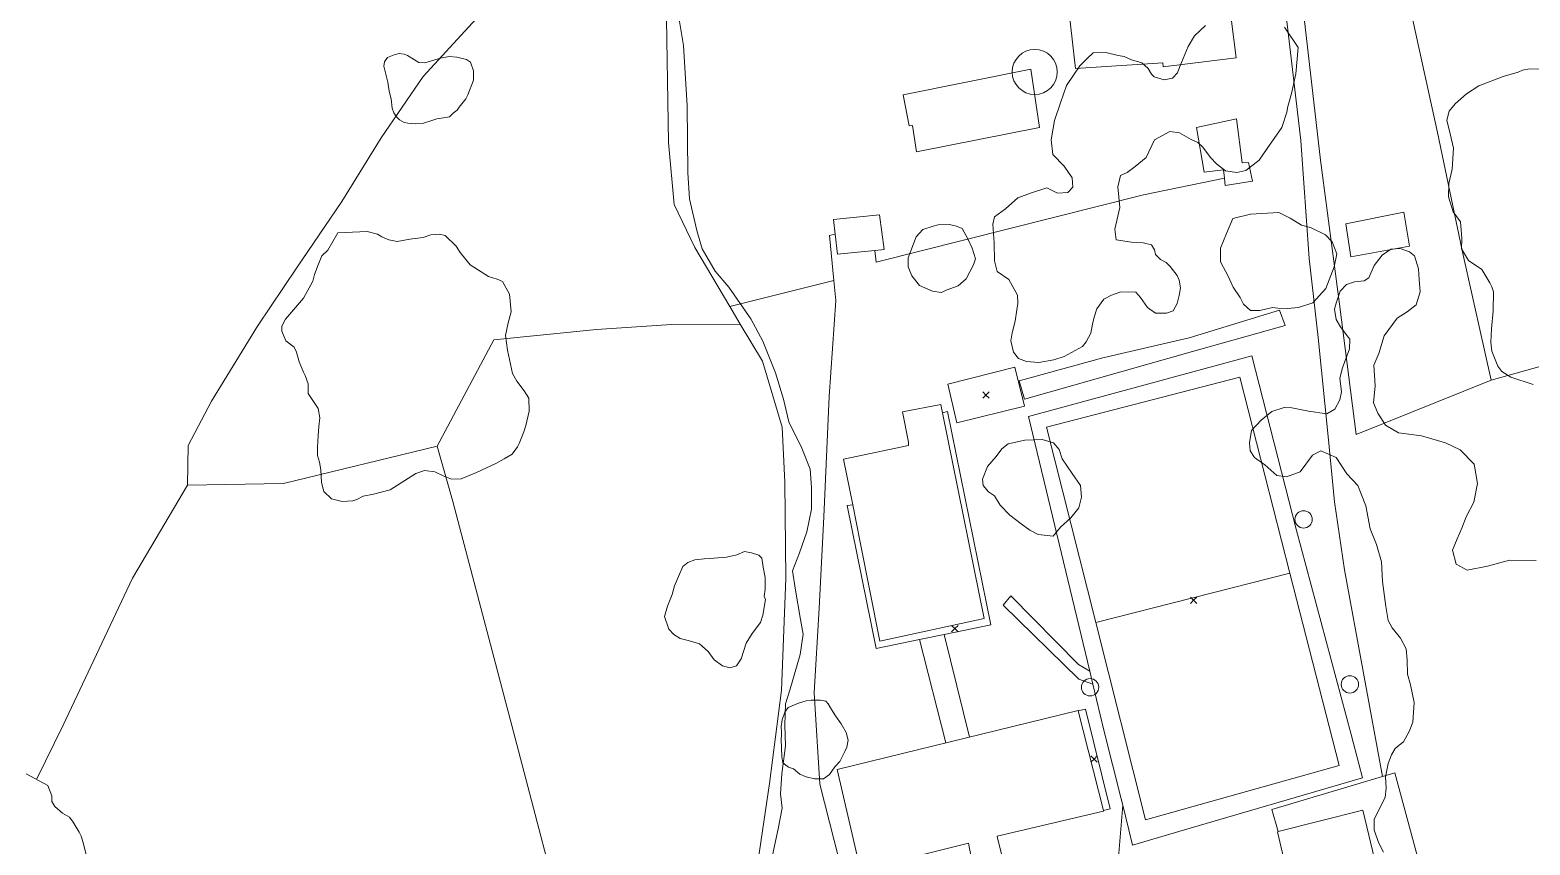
# Model space of a CAD drawing. Header units: metres. Extents: x 4652992 to 4879070, y 2074171 to 2309877.
# Drawn here: x 4653770.2 to 4653903.3, y 2308030 to 2308102.3 of the extents above; entities that cross this region are included whole.
import ezdxf

# ---------------------------------------------------------------- set-up
doc = ezdxf.new("R2010")
doc.units = ezdxf.units.M
doc.header["$MEASUREMENT"] = 0
doc.linetypes.add('DGN Style 2', pattern=[66.27138, 39.762828, -26.508552])
doc.linetypes.add('DGN Style 3', pattern=[92.779933, 66.271381, -26.508552])
doc.layers.get('0').update_dxf_attribs({"color": 4, "lineweight": 0})
for name, color, linetype, lineweight in [('Level 14', 6, 'Continuous', 0), ('Level 20', 30, 'DGN Style 3', 0), ('Level 27', 30, 'Continuous', 0), ('Level 30', 5, 'Continuous', 0), ('Level 31', 38, 'Continuous', 0), ('Level 35', 4, 'Continuous', 0), ('Level 37', 3, 'Continuous', 0), ('Level 40', 1, 'Continuous', 0), ('Level 41', 4, 'Continuous', 0), ('Level 54', 30, 'DGN Style 2', 0), ('Level 61', 4, 'Continuous', 0), ('Level 62', 4, 'Continuous', 0), ('Level 63', 3, 'Continuous', 0)]:
    doc.layers.add(name, color=color, linetype=linetype, lineweight=lineweight)

# ---------------------------------------------------------------- blocks, each defined once
blk = doc.blocks.new('POSTE')
at = {"color": 0, "linetype": 'ByBlock', "lineweight": -2}
blk.add_circle((0, 0), 0.770001, dxfattribs=at)
blk = doc.blocks.new('TANQUE')
at = {"color": 0, "linetype": 'ByBlock', "lineweight": -2, "ltscale": 10}
blk.add_circle((0, 0), 2, dxfattribs=at)
blk = doc.blocks.new('COTA')
at = {"color": 0, "linetype": 'ByBlock', "lineweight": -2, "ltscale": 10}
for p, q in [((0, 0), (-1.419522, -1.408457)), ((-1.408457, 1.419522), (0, 0)), ((1.419522, 1.408457), (0, 0)), ((0, 0), (1.408457, -1.419522))]:
    blk.add_line(p, q, dxfattribs=at)

msp = doc.modelspace()

# ---------------------------------------------------------------- linework, layer by layer
at = {"layer": 'Level 20', "linetype": 'Continuous'}
for points in [[(4653890.15609, 2308036.06165, 1365.5377), (4653886.794559, 2308054.385483, 1364.0497), (4653885.902889, 2308060.42792, 1363.4197), (4653885.343992, 2308066.227416, 1363.0697), (4653884.468388, 2308075.015017, 1362.5797), (4653883.678445, 2308082.02782, 1361.8797), (4653882.91523, 2308092.496971, 1361.1797), (4653881.697805, 2308102.796532, 1360.6197), (4653880.469526, 2308110.382832, 1360.0597), (4653879.254138, 2308119.288309, 1359.5697), (4653878.04517, 2308129.617033, 1358.5197), (4653877.374437, 2308139.952965, 1357.8897), (4653875.361817, 2308149.469884, 1357.6797), (4653875.086484, 2308151.132472, 1357.6497), (4653874.719556, 2308153.348156, 1357.6097), (4653874.747961, 2308153.741217, 1357.6027), (4653875.002703, 2308157.266335, 1357.5397), (4653875.232847, 2308160.040828, 1357.3997), (4653874.518803, 2308163.403364, 1357.1197), (4653873.74887, 2308166.730966, 1356.7697), (4653873.132335, 2308168.699459, 1356.2797), (4653872.664614, 2308170.850057, 1355.7197), (4653872.452415, 2308173.17039, 1355.3697), (4653872.900784, 2308176.157705, 1355.3697)], [(4653827.663542, 2308103.931848, 1358.169717), (4653828.177276, 2308100.909986, 1358.169717), (4653828.49931, 2308095.546647, 1358.309717), (4653828.563511, 2308089.622211, 1358.659717), (4653828.70518, 2308087.311012, 1358.659717), (4653829.344062, 2308084.492757, 1358.659717), (4653829.828518, 2308082.878139, 1358.799717), (4653830.975716, 2308080.879892, 1359.079717), (4653832.179626, 2308079.479972, 1359.569717), (4653834.153717, 2308076.676553, 1359.989717), (4653835.199393, 2308074.679498, 1360.409717), (4653836.320034, 2308071.877172, 1360.549717), (4653837.028963, 2308069.532952, 1360.829717), (4653837.517762, 2308067.516103, 1360.899717), (4653838.657578, 2308065.201093, 1360.899717), (4653839.396833, 2308063.314562, 1361.179717), (4653839.51818, 2308061.696285, 1361.249717), (4653839.508047, 2308059.776921, 1361.459717), (4653839.10192, 2308057.763054, 1361.459717), (4653838.467317, 2308055.919922, 1361.459717), (4653837.848567, 2308054.30335, 1361.459717), (4653838.092469, 2308052.592371, 1361.459717), (4653838.544883, 2308049.985736, 1361.459717), (4653838.775437, 2308048.700601, 1361.459717), (4653838.519751, 2308046.883997, 1361.669717), (4653837.608343, 2308043.726158, 1361.669717), (4653837.20331, 2308042.518882, 1361.669717), (4653837.168048, 2308040.607482, 1361.669717), (4653837.206711, 2308038.771783, 1361.809717), (4653836.89256, 2308036.303661, 1361.879717), (4653836.780139, 2308034.516412, 1361.949717), (4653836.927484, 2308033.260209, 1362.159717), (4653836.576831, 2308031.406661, 1362.299717), (4653835.791338, 2308027.847061, 1362.229717)]]:
    msp.add_polyline3d(points, dxfattribs=at)
at = {"layer": 'Level 27', "extrusion": (0.0002074149345258, 0.0042412530871657, 0.9999909843350067), "elevation": 12118.944029, "flags": 128}
msp.add_lwpolyline([(4653867.622576, 2307999.345878), (4653867.286084, 2308000.706041), (4653866.743469, 2308002.866985), (4653866.602763, 2308003.427344)], dxfattribs=at)
at = {"layer": 'Level 27'}
msp.add_polyline3d([(4653866.985937, 2308034.068314, 1364.7182), (4653865.450713, 2308040.182364, 1364.4177), (4653864.473523, 2308044.259626, 1364.366424), (4653864.200782, 2308045.39762, 1364.352112), (4653858.780676, 2308068.012662, 1364.0677), (4653878.587488, 2308073.374051, 1364.0677), (4653882.525438, 2308058.015089, 1364.4877), (4653887.3752, 2308039.783911, 1364.8377), (4653888.063173, 2308037.197653, 1364.8267), (4653888.402598, 2308035.959984, 1364.8215), (4653888.402579, 2308035.959978, 1364.8215)], dxfattribs=at)
at = {"layer": 'Level 30', "color": 1}
for points in [[(4653877.190655, 2308099.811733, 1362.583129), (4653870.716793, 2308099.01341, 1362.583129), (4653870.676878, 2308099.381756, 1362.583129), (4653862.922623, 2308098.879927, 1362.443129), (4653861.946727, 2308107.752114, 1362.653128), (4653869.756581, 2308108.572904, 1362.863129), (4653875.936644, 2308109.60695, 1362.723129), (4653877.190655, 2308099.811733, 1362.583129)], [(4653858.971801, 2308098.79895, 1363.493129), (4653859.7391, 2308093.641731, 1363.633129), (4653848.823002, 2308091.48657, 1363.633129), (4653848.48264, 2308093.822181, 1363.703128), (4653848.188459, 2308093.780581, 1363.703128), (4653847.658694, 2308096.542555, 1363.493129), (4653858.971801, 2308098.79895, 1363.493129)], [(4653854.835988, 2308050.079518, 1365.453128), (4653845.571012, 2308048.07422, 1365.733128), (4653843.849451, 2308056.840044, 1365.453128), (4653843.178369, 2308060.16671, 1365.358238), (4653842.364292, 2308064.202222, 1365.243129), (4653848.114955, 2308065.424377, 1366.223129), (4653848.117195, 2308065.714917, 1364.963129), (4653847.591451, 2308068.399192, 1364.963129), (4653850.996213, 2308069.059433, 1364.963129), (4653851.144668, 2308068.324224, 1365.063603), (4653851.616783, 2308065.986132, 1365.383129), (4653854.835988, 2308050.079518, 1365.453128)], [(4653854.189299, 2308026.279006, 1367.674), (4653853.440781, 2308030.144409, 1366.857801), (4653843.866002, 2308027.742008, 1366.643129), (4653841.791442, 2308036.689494, 1366.573128), (4653863.167644, 2308041.915327, 1366.853129), (4653863.174121, 2308041.889765, 1366.853129)], [(4653863.174121, 2308041.889765, 1366.853129), (4653865.415512, 2308033.043374, 1366.853129), (4653865.429274, 2308032.989058, 1366.853129), (4653855.975961, 2308030.7709, 1366.751015), (4653855.981631, 2308030.72779, 1366.7831), (4653857.100912, 2308026.191092, 1368.4514)], [(4653882.590973, 2308023.715598, 1370.4231), (4653880.840696, 2308031.155911, 1370.4231), (4653880.906837, 2308031.17271, 1370.4231), (4653888.413373, 2308033.079214, 1370.4231), (4653892.050788, 2308017.915126, 1370.4231)]]:
    msp.add_polyline3d(points, dxfattribs=at)
at = {"layer": 'Level 31'}
for points in [[(4653877.228729, 2308094.399253, 1362.999717), (4653877.711689, 2308090.50183, 1363.139717), (4653878.297165, 2308090.538756, 1363.139717), (4653878.641229, 2308088.874267, 1363.419717), (4653876.209156, 2308088.496856, 1363.419717), (4653876.148904, 2308089.12799, 1363.25934), (4653876.077664, 2308089.874215, 1363.069717), (4653874.338516, 2308089.687028, 1363.069717), (4653873.660378, 2308093.651075, 1362.999717), (4653877.228729, 2308094.399253, 1362.999717)], [(4653845.132281, 2308082.736208, 1363.073128), (4653841.831624, 2308082.413536, 1363.073128), (4653841.624508, 2308084.160216, 1363.033263), (4653841.467942, 2308085.480584, 1363.003129), (4653845.539682, 2308085.88313, 1363.073128), (4653845.963686, 2308082.817487, 1363.073128), (4653845.132281, 2308082.736208, 1363.073128)], [(4653892.571107, 2308083.105131, 1362.513128), (4653887.364655, 2308082.158068, 1362.863129), (4653886.925286, 2308085.084016, 1362.653128), (4653892.048917, 2308086.119006, 1362.513128), (4653892.571107, 2308083.105131, 1362.513128)]]:
    msp.add_polyline3d(points, dxfattribs=at)
at = {"layer": 'Level 35', "extrusion": (0.2707288686701647, -0.9328166426871461, 0.2378213421761256), "elevation": -892707.625897, "flags": 128}
msp.add_lwpolyline([(5112746.106724, 219981.91312), (5112746.106738, 219981.91312), (5112751.418836, 219981.967159), (5112767.360114, 219982.129323)], dxfattribs=at)
at = {"layer": 'Level 35'}
msp.add_polyline3d([(4653881.415708, 2308117.871491, 1360.409717), (4653882.540521, 2308109.287465, 1360.969717), (4653884.66668, 2308090.729621, 1361.879717), (4653886.356194, 2308077.967434, 1362.789717), (4653887.838176, 2308066.409332, 1363.629717), (4653899.808059, 2308071.236665, 1360.759717), (4653897.245066, 2308082.7282, 1360.129717), (4653895.061472, 2308093.187817, 1359.639717), (4653892.87245, 2308103.166777, 1358.659717), (4653892.024859, 2308108.395018, 1358.869717), (4653891.276514, 2308118.59039, 1359.359717), (4653881.415708, 2308117.871491, 1360.409717)], dxfattribs=at)
at = {"layer": 'Level 37'}
msp.add_line((4653841.513722, 2308080.055971, 1361.955157), (4653832.272241, 2308077.755375, 1361.088981), dxfattribs=at)
for points in [[(4653833.202818, 2308076.190697, 1361.379387), (4653832.272241, 2308077.755375, 1361.088981), (4653829.165269, 2308082.979461, 1360.119387), (4653827.349747, 2308086.799587, 1359.839387), (4653826.83008, 2308092.309244, 1359.769387), (4653826.617962, 2308105.101532, 1359.349387), (4653826.585513, 2308112.50764, 1358.579387), (4653828.48903, 2308115.520558, 1358.64989), (4653830.365373, 2308118.490465, 1358.719387), (4653836.746075, 2308126.299409, 1358.579387), (4653838.465672, 2308127.293997, 1358.719387), (4653840.814893, 2308127.504646, 1358.579387), (4653843.327443, 2308126.008404, 1358.798508)], [(4653806.312367, 2308065.377403, 1358.649387), (4653792.700538, 2308062.067944, 1355.429387), (4653784.165482, 2308061.921945, 1353.049387), (4653784.22173, 2308065.430846, 1353.539387), (4653786.303587, 2308069.346467, 1354.449387), (4653790.374322, 2308076.008414, 1355.219387), (4653793.824785, 2308081.164201, 1355.989387), (4653797.858314, 2308087.085825, 1356.409387), (4653801.337389, 2308092.706161, 1356.479387), (4653805.071099, 2308098.151429, 1356.619387), (4653813.139464, 2308106.965509, 1356.899387), (4653817.352798, 2308111.221569, 1356.759387), (4653826.34167, 2308119.807042, 1357.459387), (4653826.585513, 2308112.50764, 1358.579387)], [(4653845.132281, 2308082.736208, 1362.511607), (4653845.258263, 2308081.700722, 1362.439717), (4653868.981635, 2308087.668729, 1362.929717), (4653876.148904, 2308089.12799, 1362.992037)], [(4653899.808059, 2308071.236665, 1360.7597), (4653922.507764, 2308077.575194, 1345.0033), (4653945.068171, 2308084.888066, 1330.5601), (4653950.247505, 2308086.395175, 1328.15)], [(4653841.624508, 2308084.160216, 1362.195174), (4653841.121749, 2308084.052899, 1362.149387), (4653841.513722, 2308080.055971, 1361.955157), (4653841.686814, 2308078.290954, 1361.869387), (4653841.078557, 2308069.771192, 1362.079387), (4653840.608375, 2308059.090107, 1362.429387), (4653840.187461, 2308050.996952, 1362.569387), (4653839.769494, 2308043.478638, 1362.919387), (4653840.247936, 2308035.368878, 1363.689387), (4653842.395539, 2308027.029767, 1364.249387), (4653837.388359, 2308025.877016, 1363.619387), (4653834.280469, 2308025.231302, 1363.122099), (4653831.70115, 2308024.695407, 1362.709387), (4653824.978401, 2308023.221899, 1361.169387), (4653823.886411, 2308023.028343, 1360.795924), (4653817.814711, 2308021.95213, 1358.719387), (4653813.523679, 2308038.350262, 1358.019387), (4653807.717141, 2308060.449217, 1358.649387), (4653806.312367, 2308065.377403, 1358.649387)], [(4653834.280469, 2308025.231302, 1363.122099), (4653835.800989, 2308035.444407, 1362.919387), (4653836.856569, 2308043.717362, 1362.919387), (4653837.239587, 2308053.636777, 1362.709387), (4653837.166845, 2308062.165268, 1362.429387), (4653836.925124, 2308067.048697, 1362.429387), (4653835.166795, 2308072.918497, 1361.589387), (4653833.202818, 2308076.190697, 1361.379387), (4653827.093413, 2308076.155864, 1360.469387), (4653820.454105, 2308075.717549, 1359.769387), (4653811.33686, 2308074.789039, 1358.719387), (4653806.312367, 2308065.377403, 1358.649387)], [(4653784.165482, 2308061.921945, 1353.049387), (4653779.290909, 2308053.644763, 1350.119717), (4653773.15675, 2308040.605441, 1343.399717), (4653770.773037, 2308035.811864, 1340.591078)]]:
    msp.add_polyline3d(points, dxfattribs=at)
at = {"layer": 'Level 40', "color": 3, "flags": 128}
for points, elevation in [([(4653826.488468, 2308050.258311), (4653826.760835, 2308051.167141), (4653827.172649, 2308052.204582), (4653827.283177, 2308052.665216), (4653827.356862, 2308052.972304), (4653827.719542, 2308053.804991), (4653828.094496, 2308054.688842), (4653828.564123, 2308055.062202), (4653829.163073, 2308055.295799), (4653829.993925, 2308055.364707), (4653830.492417, 2308055.40605), (4653831.208342, 2308055.448708), (4653831.987806, 2308055.530073), (4653832.906642, 2308055.740023), (4653833.569006, 2308056.012286), (4653834.196692, 2308055.91388), (4653834.851083, 2308055.700674), (4653835.109663, 2308055.421214), (4653835.24548, 2308054.630066), (4653835.408023, 2308053.724128), (4653835.418903, 2308052.638443), (4653835.335148, 2308052.06312), (4653835.427607, 2308051.769898), (4653835.198718, 2308050.363401), (4653834.987851, 2308049.710642), (4653834.26852, 2308048.748136), (4653833.739843, 2308047.901755), (4653833.293523, 2308046.493811), (4653832.877492, 2308045.890801), (4653832.290958, 2308045.708249), (4653831.624202, 2308045.870097), (4653830.889493, 2308046.427543), (4653830.357748, 2308047.152369), (4653829.596245, 2308047.824678), (4653828.58257, 2308048.124942), (4653827.864365, 2308048.299311), (4653827.29786, 2308048.653504), (4653826.870788, 2308049.136344), (4653826.488468, 2308050.258311)], 1365.36368), ([(4653837.482594, 2308036.894158), (4653836.981173, 2308037.285849), (4653836.886777, 2308037.794895), (4653836.832681, 2308039.374517), (4653836.855001, 2308039.693206), (4653836.865077, 2308039.960849), (4653836.834076, 2308040.508546), (4653836.917623, 2308041.082469), (4653837.140206, 2308041.784703), (4653837.455011, 2308042.194463), (4653838.356923, 2308042.569759), (4653839.056381, 2308042.778104), (4653839.502265, 2308042.831926), (4653840.31837, 2308042.849897), (4653840.778632, 2308042.738182), (4653840.9976, 2308042.522999), (4653841.308765, 2308042.015386), (4653841.658819, 2308041.444333), (4653842.137788, 2308040.733989), (4653842.6045, 2308039.972627), (4653842.764401, 2308039.285727), (4653842.668635, 2308038.660864), (4653842.468434, 2308038.277367), (4653842.043542, 2308037.408283), (4653841.602064, 2308036.921267), (4653841.111605, 2308036.230077), (4653840.592311, 2308035.869923), (4653839.776229, 2308035.851787), (4653839.060228, 2308036.025424), (4653838.470976, 2308036.276352), (4653837.930683, 2308036.731471), (4653837.482594, 2308036.894158)], 1366.96368)]:
    msp.add_lwpolyline(points, dxfattribs=dict(at, elevation=elevation))
at = {"layer": 'Level 40', "color": 3}
for points in [[(4653881.464276, 2308102.548225, 1374.284971), (4653882.687183, 2308100.732795, 1375.484971), (4653882.477434, 2308098.386474, 1375.884971), (4653882.105856, 2308096.645183, 1375.884971), (4653881.782489, 2308095.487545, 1375.884971), (4653881.668391, 2308095.011592, 1375.884971), (4653881.249842, 2308093.648179, 1375.884971), (4653879.951442, 2308091.769457, 1373.884971), (4653879.223546, 2308090.748557, 1371.884971), (4653878.039941, 2308089.821833, 1370.284971), (4653877.257169, 2308089.643534, 1370.284971), (4653876.231277, 2308089.801849, 1370.284971), (4653875.451523, 2308090.40825, 1370.284971), (4653874.933928, 2308090.950594, 1370.284971), (4653874.19413, 2308091.916912, 1370.284971), (4653873.776205, 2308092.296309, 1370.284971), (4653873.195762, 2308092.576818, 1370.284971), (4653872.176402, 2308093.149464, 1370.284971), (4653871.304802, 2308093.291943, 1371.484971), (4653869.936401, 2308092.534035, 1373.084971), (4653869.210836, 2308090.979619, 1374.684971), (4653868.233457, 2308090.162643, 1374.684971), (4653867.512928, 2308089.650108, 1374.684971), (4653866.941625, 2308089.376535, 1374.684971), (4653866.699636, 2308088.369765, 1371.884971), (4653866.874341, 2308086.536136, 1371.084971), (4653866.436171, 2308084.618231, 1369.884971), (4653866.555216, 2308083.667727, 1368.684971), (4653867.918046, 2308083.47589, 1367.884971), (4653868.925283, 2308083.415513, 1367.884971), (4653869.671092, 2308083.233438, 1367.884971), (4653869.93801, 2308082.797255, 1367.884971), (4653870.018943, 2308082.360102, 1367.884971), (4653870.471833, 2308081.924911, 1367.884971), (4653870.966727, 2308081.664981, 1367.884971), (4653871.342363, 2308081.295038, 1367.884971), (4653871.941011, 2308080.499674, 1367.884971), (4653872.120163, 2308080.084956, 1367.884971), (4653872.236293, 2308079.40738, 1367.884971), (4653872.122601, 2308078.739516, 1367.884971), (4653871.954542, 2308078.038541, 1367.884971), (4653871.611024, 2308077.380367, 1367.884971), (4653871.000606, 2308077.158291, 1367.884971), (4653870.026867, 2308077.163963, 1367.884971), (4653869.310748, 2308077.663305, 1367.884971), (4653868.689147, 2308078.557006, 1367.884971), (4653868.290591, 2308079.02528, 1367.884971), (4653866.955178, 2308079.072831, 1367.884971), (4653866.13756, 2308078.76212, 1367.884971), (4653865.451546, 2308078.419279, 1367.884971), (4653864.825451, 2308077.551584, 1367.884971), (4653864.60294, 2308076.817339, 1367.884971), (4653864.455833, 2308076.203848, 1367.884971), (4653864.310577, 2308075.404366, 1367.884971), (4653863.891509, 2308074.625261, 1367.884971), (4653863.556497, 2308074.196718, 1367.884971), (4653861.93342, 2308073.315155, 1367.884971), (4653861.027791, 2308073.025666, 1367.884971), (4653859.67266, 2308072.799328, 1367.884971), (4653858.577103, 2308072.880807, 1367.884971), (4653857.895744, 2308073.139668, 1367.884971), (4653857.430153, 2308073.71708, 1367.884971), (4653857.20137, 2308074.700707, 1367.884971), (4653857.325652, 2308075.412696, 1367.884971), (4653857.577926, 2308076.464614, 1367.884971), (4653857.721373, 2308077.450275, 1367.884971), (4653857.81412, 2308078.030762, 1367.884971), (4653857.806699, 2308078.774858, 1367.884971), (4653857.03621, 2308080.153372, 1365.884971), (4653855.998048, 2308080.868849, 1365.484971), (4653855.757865, 2308081.812148, 1365.484971), (4653855.719998, 2308083.404554, 1365.484971), (4653855.604552, 2308085.062473, 1365.484971), (4653855.762809, 2308085.72231, 1365.484971), (4653856.719384, 2308086.419341, 1366.284971), (4653857.830669, 2308087.397865, 1367.884971), (4653859.043497, 2308087.837107, 1369.084971), (4653860.393763, 2308088.285251, 1370.284971), (4653861.334682, 2308087.814398, 1371.484971), (4653862.261053, 2308087.857448, 1372.284971), (4653862.692125, 2308088.342515, 1373.084971), (4653862.652391, 2308089.170528, 1373.884971), (4653861.923869, 2308090.204303, 1375.084971), (4653860.928337, 2308091.227651, 1375.084971), (4653860.785243, 2308092.547508, 1375.084971), (4653861.060438, 2308094.269917, 1375.084971), (4653861.618759, 2308095.831306, 1375.084971), (4653862.127689, 2308097.369215, 1374.684971), (4653863.334344, 2308099.093655, 1373.084971), (4653863.957459, 2308099.769704, 1373.084971), (4653864.490871, 2308100.249434, 1372.684971), (4653865.627846, 2308100.284604, 1372.284971)], [(4653865.627846, 2308100.284604, 1372.284971), (4653866.717603, 2308100.018006, 1372.284971), (4653867.251098, 2308099.933568, 1372.284971), (4653867.917173, 2308099.63239, 1372.284971), (4653868.822013, 2308099.364957, 1372.284971), (4653869.392263, 2308098.856861, 1372.284971), (4653869.690573, 2308098.369224, 1372.284971), (4653869.910315, 2308098.13118, 1372.284971), (4653870.815045, 2308097.863804, 1372.284971), (4653871.541748, 2308098.008545, 1372.284971), (4653871.98243, 2308098.499663, 1372.284971), (4653872.205229, 2308099.044072, 1372.284971), (4653872.927201, 2308100.82878, 1371.484971), (4653873.495907, 2308101.777747, 1370.684971), (4653874.456193, 2308102.697222, 1370.684971)], [(4653802.061945, 2308096.862357, 1358.442636), (4653801.947043, 2308097.655193, 1358.042636), (4653801.719137, 2308098.499228, 1358.042636), (4653801.571595, 2308099.076074, 1357.242636), (4653801.638029, 2308099.469125, 1357.242636), (4653801.905132, 2308099.844589, 1357.242636), (4653802.51687, 2308100.096956, 1357.242636), (4653802.951045, 2308100.190036, 1357.242636), (4653803.384454, 2308100.146579, 1357.242636), (4653803.697004, 2308100.031755, 1357.242636), (4653804.081147, 2308099.795911, 1357.242636), (4653804.689333, 2308099.391843, 1358.442636), (4653805.234404, 2308099.387698, 1358.442636), (4653806.117577, 2308099.637537, 1358.442636), (4653806.599376, 2308099.786203, 1358.442636), (4653807.385725, 2308099.924534, 1358.442636), (4653808.058854, 2308099.887344, 1358.442636), (4653808.923303, 2308099.6643, 1358.442636), (4653809.274708, 2308099.437145, 1358.442636), (4653809.55078, 2308098.649368, 1358.442636), (4653809.546132, 2308097.831678, 1358.442636), (4653809.04177, 2308096.52879, 1358.442636), (4653808.847361, 2308096.169524, 1358.442636), (4653808.282081, 2308095.428289, 1358.442636), (4653808.080253, 2308095.1733, 1358.442636), (4653807.742171, 2308094.919344, 1358.442636), (4653807.419713, 2308094.593126, 1358.442636), (4653806.882119, 2308094.492991, 1358.442636), (4653806.280494, 2308094.409374, 1358.442636), (4653805.830748, 2308094.25246, 1358.442636), (4653805.092097, 2308094.033607, 1358.442636), (4653804.426437, 2308093.966505, 1358.442636), (4653803.721325, 2308094.011928, 1358.442636), (4653803.401164, 2308094.094516, 1358.442636), (4653802.977519, 2308094.306147, 1358.442636), (4653802.70652, 2308094.580754, 1358.442636), (4653802.4601, 2308094.951375, 1358.442636), (4653802.326118, 2308095.36123, 1358.442636), (4653802.226431, 2308096.171664, 1358.442636), (4653802.061945, 2308096.862357, 1358.442636)], [(4653899.786215, 2308074.59988, 1366.284971), (4653899.832461, 2308075.762217, 1365.484971), (4653899.983312, 2308077.363105, 1364.684971), (4653900.024627, 2308079.060256, 1363.884971), (4653899.864671, 2308079.495552, 1363.884971), (4653899.689765, 2308079.868463, 1363.884971), (4653898.97779, 2308081.032959, 1363.884971), (4653897.786615, 2308081.852251, 1363.884971), (4653897.169497, 2308082.861576, 1363.884971), (4653897.191542, 2308083.780823, 1363.884971), (4653897.083505, 2308085.260223, 1363.884971), (4653896.436454, 2308086.144855, 1363.884971), (4653896.033847, 2308087.498161, 1363.884971), (4653896.053272, 2308088.682285, 1363.884971), (4653896.352309, 2308089.930148, 1363.884971), (4653896.473777, 2308091.815851, 1363.884971), (4653896.18107, 2308093.07632, 1363.884971), (4653895.873405, 2308094.274423, 1363.884971), (4653896.067782, 2308095.085525, 1363.884971), (4653896.621766, 2308095.742587, 1363.884971), (4653897.625028, 2308096.619929, 1363.884971), (4653898.723171, 2308097.341898, 1363.884971), (4653900.860328, 2308098.154616, 1363.084971), (4653902.212131, 2308098.551049, 1363.084971), (4653902.584392, 2308098.724397, 1363.084971), (4653903.206554, 2308098.836564, 1363.084971), (4653904.718282, 2308098.797064, 1363.084971)], [(4653876.935452, 2308079.473249, 1369.884971), (4653876.424842, 2308080.561102, 1369.884971), (4653876.054699, 2308081.2294, 1369.884971), (4653875.788474, 2308081.727854, 1369.884971), (4653875.78787, 2308082.93206, 1369.884971), (4653876.328596, 2308084.245562, 1370.284971), (4653876.883223, 2308085.554073, 1370.284971), (4653878.4522, 2308085.937098, 1371.884971), (4653879.968439, 2308086.046794, 1371.884971), (4653880.987075, 2308086.085986, 1371.884971), (4653881.976856, 2308085.604111, 1371.884971), (4653882.979357, 2308084.975121, 1371.884971), (4653883.796416, 2308084.775507, 1371.884971), (4653885.127393, 2308084.114308, 1371.884971), (4653885.699496, 2308083.49451, 1371.884971), (4653886.117504, 2308082.432342, 1371.884971), (4653885.891158, 2308081.287556, 1371.884971), (4653885.134164, 2308079.356451, 1371.084971), (4653883.978944, 2308078.091082, 1369.884971), (4653882.722692, 2308077.675449, 1369.884971), (4653881.735721, 2308077.579271, 1369.884971), (4653880.872479, 2308077.59734, 1369.884971), (4653880.406211, 2308077.662981, 1369.884971), (4653879.284404, 2308077.407044, 1369.884971), (4653878.466581, 2308077.413995, 1369.884971), (4653877.825143, 2308077.955799, 1369.884971), (4653877.535217, 2308078.556306, 1369.884971), (4653876.935452, 2308079.473249, 1369.884971)], [(4653848.098341, 2308081.266463, 1365.884971), (4653848.101953, 2308082.080963, 1366.684971), (4653848.330427, 2308082.687599, 1366.684971), (4653848.796748, 2308083.93996, 1366.684971), (4653849.406003, 2308084.57785, 1366.684971), (4653850.311579, 2308084.895023, 1366.684971), (4653850.750279, 2308084.994943, 1366.684971), (4653851.756214, 2308085.039217, 1366.684971), (4653852.383034, 2308084.886243, 1366.684971), (4653852.873549, 2308084.683749, 1366.684971), (4653853.400472, 2308083.768702, 1366.684971), (4653853.780067, 2308082.931022, 1366.684971), (4653854.053174, 2308081.995168, 1366.684971), (4653853.8827, 2308081.45728, 1366.684971), (4653853.250436, 2308080.204198, 1366.684971), (4653852.523794, 2308079.594976, 1366.684971), (4653851.464799, 2308079.202062, 1365.884971), (4653851.046038, 2308079.014076, 1365.884971), (4653850.242734, 2308079.127079, 1365.884971), (4653849.112844, 2308079.609842, 1365.884971), (4653848.409446, 2308080.485978, 1365.884971), (4653848.098341, 2308081.266463, 1365.884971)], [(4653796.948718, 2308060.696823, 1358.284971), (4653796.249226, 2308061.344122, 1358.684971), (4653796.060347, 2308062.154289, 1358.684971), (4653795.997534, 2308063.261393, 1358.684971), (4653795.887389, 2308063.943264, 1358.684971), (4653795.700715, 2308064.534552, 1358.684971), (4653795.706466, 2308065.242865, 1358.684971), (4653795.747163, 2308066.324839, 1358.684971), (4653795.829442, 2308067.12374, 1358.684971), (4653795.899334, 2308067.871058, 1358.684971), (4653795.77459, 2308068.720287, 1358.684971), (4653794.883654, 2308070.028797, 1358.684971), (4653794.874806, 2308070.904476, 1358.684971), (4653794.609372, 2308071.624176, 1358.684971), (4653794.464267, 2308071.932447, 1358.684971), (4653794.080704, 2308072.844687, 1358.684971), (4653793.852418, 2308073.719177, 1358.684971), (4653793.628555, 2308074.155819, 1358.684971), (4653792.887045, 2308074.718396, 1358.684971), (4653792.542821, 2308075.566537, 1358.684971), (4653792.538394, 2308076.004416, 1358.684971), (4653792.854737, 2308076.637243, 1358.684971), (4653794.445845, 2308078.500432, 1360.284971), (4653795.28704, 2308079.993012, 1362.684971), (4653795.4348, 2308080.608316, 1362.684971), (4653795.747029, 2308081.454932, 1362.684971), (4653796.098391, 2308082.237731, 1362.684971), (4653796.606293, 2308082.765299, 1362.684971), (4653797.514767, 2308084.280694, 1362.684971), (4653800.097554, 2308084.406726, 1363.484971), (4653801.022326, 2308084.181418, 1363.484971), (4653801.396435, 2308083.927671, 1363.484971), (4653802.039691, 2308083.662555, 1363.484971), (4653802.771174, 2308083.538542, 1363.484971), (4653803.895258, 2308083.732433, 1362.284971), (4653805.08805, 2308083.880916, 1361.484971), (4653805.741015, 2308084.10231, 1361.484971), (4653806.523832, 2308084.183342, 1361.484971), (4653807.038937, 2308084.057829, 1361.484971), (4653808.011855, 2308083.114195, 1361.484971), (4653808.364463, 2308082.539127, 1361.484971), (4653809.248818, 2308081.454085, 1361.484971), (4653810.87351, 2308080.432186, 1361.884971), (4653811.633185, 2308080.192826, 1361.884971), (4653812.123192, 2308079.964843, 1361.884971), (4653812.724879, 2308078.840683, 1361.884971), (4653812.894611, 2308077.278649, 1361.884971), (4653812.609123, 2308076.316264, 1361.884971), (4653812.389604, 2308075.174874, 1361.884971), (4653812.569463, 2308073.88195, 1361.884971), (4653813.000884, 2308071.821803, 1361.884971), (4653813.379994, 2308071.132153, 1361.884971), (4653814.043207, 2308070.264777, 1361.884971), (4653814.434608, 2308069.626479, 1361.884971), (4653814.484706, 2308068.473858, 1361.884971), (4653814.176806, 2308067.191095, 1361.884971), (4653813.989872, 2308066.639189, 1361.884971), (4653813.576858, 2308065.599186, 1361.884971), (4653813.451501, 2308065.303827, 1361.884971), (4653812.970315, 2308064.660523, 1361.884971), (4653812.268762, 2308064.233702, 1361.884971), (4653811.515717, 2308063.819376, 1361.884971), (4653809.80366, 2308063.040713, 1361.884971), (4653808.458588, 2308062.458458, 1360.284971), (4653807.583649, 2308062.45332, 1360.284971), (4653806.834365, 2308062.74431, 1360.284971), (4653806.097398, 2308063.086759, 1360.284971), (4653805.195435, 2308063.197071, 1360.284971), (4653804.425748, 2308062.948532, 1360.284971), (4653802.148126, 2308061.502723, 1359.884971), (4653800.663374, 2308061.105368, 1358.284971), (4653799.74828, 2308060.945343, 1358.284971), (4653799.18318, 2308060.645662, 1358.284971), (4653798.822958, 2308060.514683, 1358.284971), (4653797.880774, 2308060.470434, 1358.284971), (4653796.948718, 2308060.696823, 1358.284971)], [(4653886.402103, 2308079.111385, 1366.284971), (4653886.972597, 2308079.701107, 1366.284971), (4653887.677813, 2308079.957745, 1366.284971), (4653888.556567, 2308080.043354, 1366.284971), (4653888.970211, 2308080.31045, 1367.084971), (4653889.444163, 2308081.39389, 1367.084971), (4653890.142186, 2308082.315896, 1367.884971), (4653890.913373, 2308082.854697, 1367.884971), (4653891.739739, 2308082.909479, 1367.884971), (4653892.56946, 2308082.621249, 1367.884971), (4653892.996535, 2308082.260292, 1367.884971), (4653893.360909, 2308081.102004, 1367.884971), (4653893.430889, 2308080.143949, 1367.884971), (4653893.512249, 2308079.054811, 1367.884971), (4653893.15058, 2308077.902762, 1367.884971), (4653892.360131, 2308077.283079, 1367.884971), (4653891.470128, 2308076.70947, 1366.684971), (4653890.323804, 2308075.146664, 1366.684971), (4653889.843693, 2308073.597558, 1366.284971), (4653889.398444, 2308072.552638, 1365.884971), (4653889.517737, 2308070.721603, 1365.884971), (4653889.373785, 2308069.203022, 1367.484971), (4653889.757158, 2308068.292115, 1368.284971), (4653890.443175, 2308067.223589, 1369.084971), (4653891.602596, 2308066.540111, 1372.284971), (4653893.6319, 2308066.272293, 1375.884971), (4653895.756948, 2308065.654679, 1377.484971), (4653897.060614, 2308065.037933, 1377.884971), (4653898.304891, 2308063.759032, 1378.684971), (4653898.609402, 2308062.044185, 1378.684971), (4653898.282087, 2308060.41032, 1378.684971), (4653897.587847, 2308059.109525, 1378.284971), (4653897.217714, 2308058.086305, 1377.484971), (4653896.788357, 2308057.148585, 1375.884971), (4653896.389924, 2308056.150552, 1374.284971), (4653896.702548, 2308054.90208, 1373.484971), (4653897.666282, 2308054.366698, 1374.284971), (4653899.469403, 2308054.720395, 1374.684971), (4653901.437423, 2308055.253045, 1374.684971), (4653903.79537, 2308055.211845, 1373.884971)], [(4653890.263041, 2308029.356207, 1374.684971), (4653889.853829, 2308030.145661, 1374.684971), (4653889.440951, 2308031.304101, 1374.684971), (4653889.442231, 2308032.269994, 1374.684971), (4653890.398059, 2308034.214604, 1375.084971), (4653890.498519, 2308035.01786, 1375.084971), (4653890.423269, 2308036.04772, 1375.084971), (4653890.660903, 2308037.231479, 1375.084971), (4653890.978715, 2308037.981915, 1375.084971), (4653891.298348, 2308038.547975, 1375.084971), (4653891.642448, 2308038.832198, 1375.084971), (4653892.04042, 2308039.149301, 1375.084971), (4653892.53025, 2308040.041796, 1375.084971), (4653892.868852, 2308040.879069, 1375.084971), (4653892.963734, 2308042.639306, 1373.884971), (4653892.664754, 2308044.203858, 1374.284971), (4653892.384076, 2308045.146796, 1374.284971), (4653892.360861, 2308046.395419, 1374.284971), (4653892.275107, 2308047.383045, 1374.284971), (4653891.766389, 2308048.335472, 1374.284971), (4653891.019189, 2308049.253877, 1374.284971), (4653890.66551, 2308049.892402, 1374.284971), (4653890.457763, 2308051.139982, 1374.284971), (4653890.164242, 2308053.375307, 1374.284971), (4653890.071157, 2308055.101473, 1374.284971), (4653889.633128, 2308056.646036, 1374.684971), (4653889.087888, 2308058.021212, 1374.684971), (4653888.686469, 2308060.088981, 1374.284971), (4653887.987626, 2308061.876868, 1372.284971), (4653887.008162, 2308062.906605, 1370.284971), (4653886.054259, 2308064.358668, 1368.684971), (4653884.705269, 2308064.950107, 1367.884971), (4653883.955547, 2308064.557754, 1367.084971), (4653882.878584, 2308063.087876, 1366.684971), (4653881.652585, 2308062.641193, 1366.684971), (4653880.794476, 2308062.757056, 1366.684971), (4653879.719173, 2308063.717816, 1366.684971), (4653878.80079, 2308064.360854, 1366.684971), (4653878.432195, 2308064.963144, 1366.684971), (4653878.370163, 2308065.677108, 1366.684971), (4653878.535276, 2308066.755034, 1366.684971), (4653879.405334, 2308067.661136, 1366.684971), (4653880.342362, 2308068.457684, 1366.684971), (4653881.448712, 2308068.793621, 1366.684971), (4653882.141143, 2308068.764576, 1366.684971), (4653883.595732, 2308068.475454, 1367.884971), (4653885.241567, 2308068.231328, 1369.084971), (4653885.948677, 2308068.662291, 1369.084971), (4653886.378274, 2308069.485786, 1369.084971), (4653886.546421, 2308070.187374, 1369.084971), (4653886.390478, 2308071.412697, 1367.084971), (4653886.607188, 2308072.330059, 1366.284971), (4653887.239098, 2308073.993616, 1366.284971), (4653887.263349, 2308074.873246, 1366.284971), (4653886.940634, 2308075.278246, 1366.284971), (4653886.450345, 2308075.957189, 1366.284971), (4653886.072859, 2308076.609877, 1366.684971), (4653885.920928, 2308077.532012, 1366.684971), (4653886.0475, 2308078.060103, 1366.684971), (4653886.402103, 2308079.111385, 1366.284971)], [(4653903.52976, 2308070.841439, 1365.484971), (4653901.538552, 2308071.474479, 1366.284971), (4653900.742468, 2308071.997718, 1366.284971), (4653900.396542, 2308072.476924, 1366.284971), (4653899.856226, 2308073.793183, 1366.284971), (4653899.786215, 2308074.59988, 1366.284971)], [(4653857.115263, 2308059.238695, 1370.284971), (4653856.243049, 2308060.142015, 1371.084971), (4653855.749823, 2308060.947309, 1371.084971), (4653855.232405, 2308061.315103, 1371.084971), (4653854.760642, 2308061.873346, 1371.084971), (4653854.697771, 2308062.453, 1371.084971), (4653855.124391, 2308063.55846, 1371.084971), (4653855.907068, 2308064.456062, 1371.484971), (4653856.391252, 2308065.145149, 1370.684971), (4653856.977219, 2308065.567118, 1370.684971), (4653858.430228, 2308065.898893, 1370.684971), (4653859.979968, 2308065.961721, 1371.484971), (4653860.999921, 2308065.673009, 1371.484971), (4653861.50021, 2308065.067806, 1371.484971), (4653861.746052, 2308064.242637, 1371.484971), (4653862.640916, 2308062.936827, 1371.884971), (4653863.389931, 2308061.868942, 1372.284971), (4653863.466581, 2308060.844595, 1372.284971), (4653863.238742, 2308059.894376, 1372.284971), (4653862.510907, 2308059.021717, 1371.484971), (4653861.592074, 2308058.18964, 1370.284971), (4653860.952676, 2308057.376797, 1370.284971), (4653859.617883, 2308057.540162, 1370.284971), (4653858.899891, 2308057.916628, 1370.284971), (4653858.103879, 2308058.473506, 1370.284971), (4653857.115263, 2308059.238695, 1370.284971)], [(4653769.87011, 2308036.311119, 1342.6235), (4653771.77896, 2308035.255617, 1341.8235), (4653772.130386, 2308034.353022, 1341.8235), (4653772.135475, 2308033.84863, 1341.8235), (4653772.407784, 2308033.405494, 1341.8235), (4653773.083516, 2308032.801802, 1341.8235), (4653773.696873, 2308032.464759, 1341.8235), (4653774.028814, 2308032.00722, 1341.8235), (4653774.573432, 2308031.120851, 1341.8235), (4653774.740675, 2308030.765959, 1341.8235), (4653774.955798, 2308030.085081, 1341.8235), (4653775.235742, 2308028.885505, 1341.8235)]]:
    msp.add_polyline3d(points, dxfattribs=at)
at = {"layer": 'Level 41'}
msp.add_line((4653864.732962, 2308049.721846, 1364.415958), (4653881.95981, 2308054.108415, 1364.420635), dxfattribs=at)
msp.add_polyline3d([(4653869.155201, 2308032.218296, 1364.767686), (4653886.330249, 2308037.028931, 1364.767686), (4653881.95981, 2308054.108415, 1364.420635), (4653877.515109, 2308071.47811, 1364.067687), (4653860.354187, 2308067.05336, 1364.067687), (4653864.732962, 2308049.721846, 1364.415958), (4653869.155201, 2308032.218296, 1364.767686)], dxfattribs=at)
at = {"layer": 'Level 54'}
for p, q in [((4653851.298206, 2308048.658366, 1363.116223), (4653853.524782, 2308039.557939, 1363.905271)), ((4653849.092176, 2308048.206365, 1363.146623), (4653851.443615, 2308039.049157, 1364.111616)), ((4653867.126644, 2308033.50796, 1364.720547), (4653865.813877, 2308017.978914, 1365.336258))]:
    msp.add_line(p, q, dxfattribs=at)
at = {"layer": 'Level 54', "linetype": 'Continuous'}
for points in [[(4653858.425097, 2308069.547231, 1362.719717), (4653873.325035, 2308073.764087, 1362.719717), (4653881.536196, 2308076.073544, 1362.929717), (4653881.036985, 2308077.431169, 1362.929717), (4653873.01094, 2308074.990396, 1362.719717), (4653865.356422, 2308073.198789, 1362.579717), (4653857.95212, 2308071.176377, 1362.509717), (4653858.425097, 2308069.547231, 1362.719717)], [(4653864.200782, 2308045.39762, 1364.352112), (4653863.21223, 2308046.010805, 1363.914807), (4653857.200929, 2308052.076841, 1363.214806), (4653856.516516, 2308051.249508, 1363.214806), (4653863.247659, 2308044.707423, 1364.194807), (4653864.473523, 2308044.259626, 1364.366424)]]:
    msp.add_polyline3d(points, dxfattribs=at)
at = {"layer": 'Level 62', "elevation": 1362.215942, "flags": 128}
msp.add_lwpolyline([(4653858.402596, 2308068.929466), (4653852.409928, 2308067.438746), (4653851.614578, 2308070.857442), (4653857.542635, 2308072.363443), (4653858.402596, 2308068.929466)], dxfattribs=at)
at = {"layer": 'Level 62'}
for points in [[(4653851.144862, 2308068.324272, 1362.779387), (4653851.570661, 2308068.430543, 1362.779387), (4653855.422829, 2308049.503475, 1363.059387), (4653851.298206, 2308048.658366, 1363.116223), (4653849.092176, 2308048.206365, 1363.146622), (4653845.263046, 2308047.421801, 1363.199387), (4653842.670171, 2308060.103013, 1362.779387), (4653843.17817, 2308060.166685, 1362.779387)], [(4653863.174315, 2308041.889811, 1363.774807), (4653863.82242, 2308042.042761, 1363.774807), (4653866.00764, 2308033.206594, 1363.844806), (4653865.415705, 2308033.043427, 1363.844806)], [(4653880.906782, 2308031.172902, 1365.5377), (4653880.348362, 2308033.15068, 1365.5377), (4653890.15609, 2308036.06165, 1365.5377), (4653891.262635, 2308036.390077, 1365.5377), (4653895.835153, 2308019.427485, 1366.3077), (4653903.329359, 2308021.622772, 1367.1477), (4653910.813257, 2307992.613362, 1367.7077), (4653906.407118, 2307991.218375, 1367.765433)]]:
    msp.add_polyline3d(points, dxfattribs=at)

# ---------------------------------------------------------------- block references
at = {"layer": 'Level 14', "zscale": 0.1}
msp.add_blockref('TANQUE', (4653859.322856, 2308098.563558, 1363.073128), dxfattribs=at)
at = {"layer": 'Level 61', "zscale": 0.1}
for p in [(4653883.166543, 2308058.869773, 1363.997687), (4653864.228398, 2308043.980479, 1364.347686), (4653887.273276, 2308044.23803, 1364.767686)]:
    msp.add_blockref('POSTE', p, dxfattribs=at)
at = {"layer": 'Level 63', "xscale": 0.2, "yscale": 0.2, "zscale": 0.1}
for p in [(4653854.997407, 2308069.895606, 1362.215942), (4653873.413236, 2308051.701633, 1364.432392), (4653852.234664, 2308049.183366, 1362.887159), (4653864.589801, 2308037.605456, 1363.809714)]:
    msp.add_blockref('COTA', p, dxfattribs=at)

doc.saveas('drawing.dxf')
